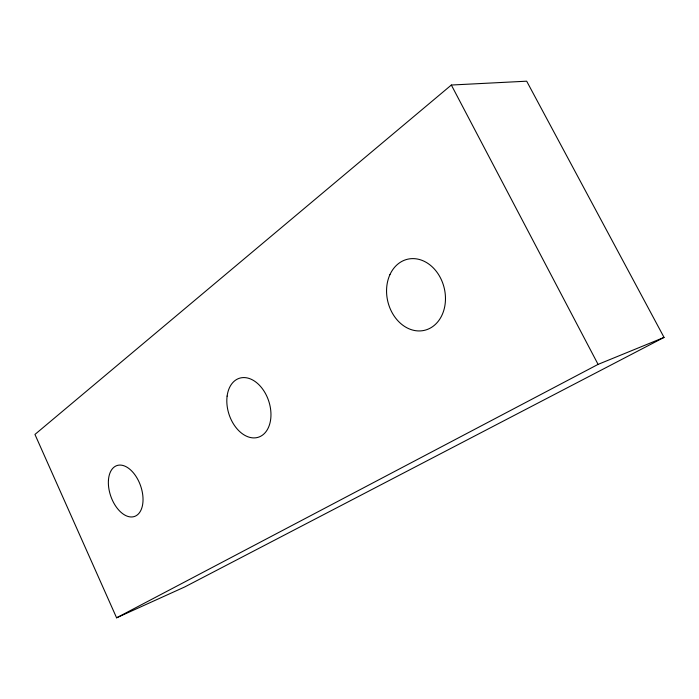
<?xml version="1.0" encoding="UTF-8"?>
<svg xmlns="http://www.w3.org/2000/svg" width="699" height="699" viewBox="0 0 699 699"><rect width="100%" height="100%" fill="white"/><g stroke="black" fill="none" stroke-linecap="round" stroke-linejoin="round"><path stroke-width="1.05" d="M451.344 85.033L34.95 434.437L116.593 617.811L184.772 586.933L664.05 337.407L526.679 81.189L451.344 85.033L598.082 364.38L664.05 337.407M116.593 617.811L598.082 364.38M227.114 396.106A30.966 20.926 72.1 0 0 256.62 437.67A30.966 20.926 72.1 0 0 262.92 389.465A30.966 20.926 72.1 0 0 227.114 396.106M389.946 274.62A36.549 29 76.4 0 0 417.146 330.863A36.549 29 76.4 0 0 440.938 278.84A36.549 29 76.4 0 0 389.946 274.62M108.467 479.829A26.912 15.78 70.8 0 0 132.627 516.893A26.912 15.78 70.8 0 0 135.982 476.351A26.912 15.78 70.8 0 0 108.467 479.829"/></g></svg>
